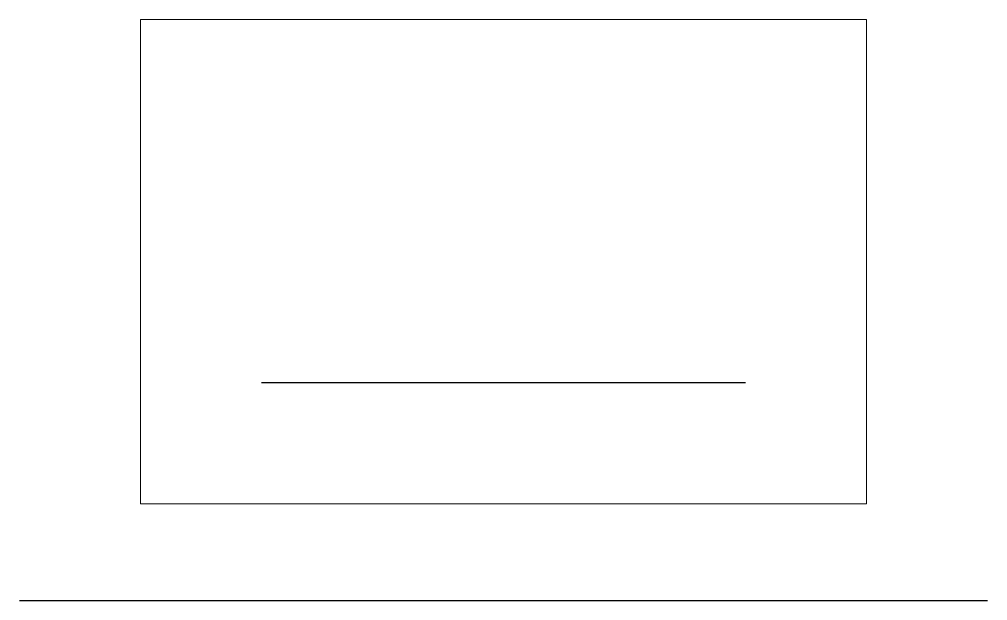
# Paper-space layout 'Layout1' of a CAD drawing. Extents: x 0 to 400, y 0 to 240.
# The model-space entities are those that its viewports show. They can reach past a viewport. Long polylines and large blocks are cut down to what shows.
import ezdxf

# ---------------------------------------------------------------- set-up
doc = ezdxf.new("R2010")
doc.units = 0
doc.header["$MEASUREMENT"] = 0

msp = doc.modelspace()

# ---------------------------------------------------------------- linework, layer by layer
msp.add_line((0, 0), (20000, 0))

psp = doc.layouts.get("Layout1")

# ---------------------------------------------------------------- linework, layer by layer
psp.add_line((0, 0), (400, 0))

# ---------------------------------------------------------------- viewports
at = {"layer": '0'}
psp.add_viewport(center=(200, 140), size=(300, 200), view_center_point=(10000, 5000), view_height=20000, dxfattribs=at)

doc.saveas('drawing.dxf')
